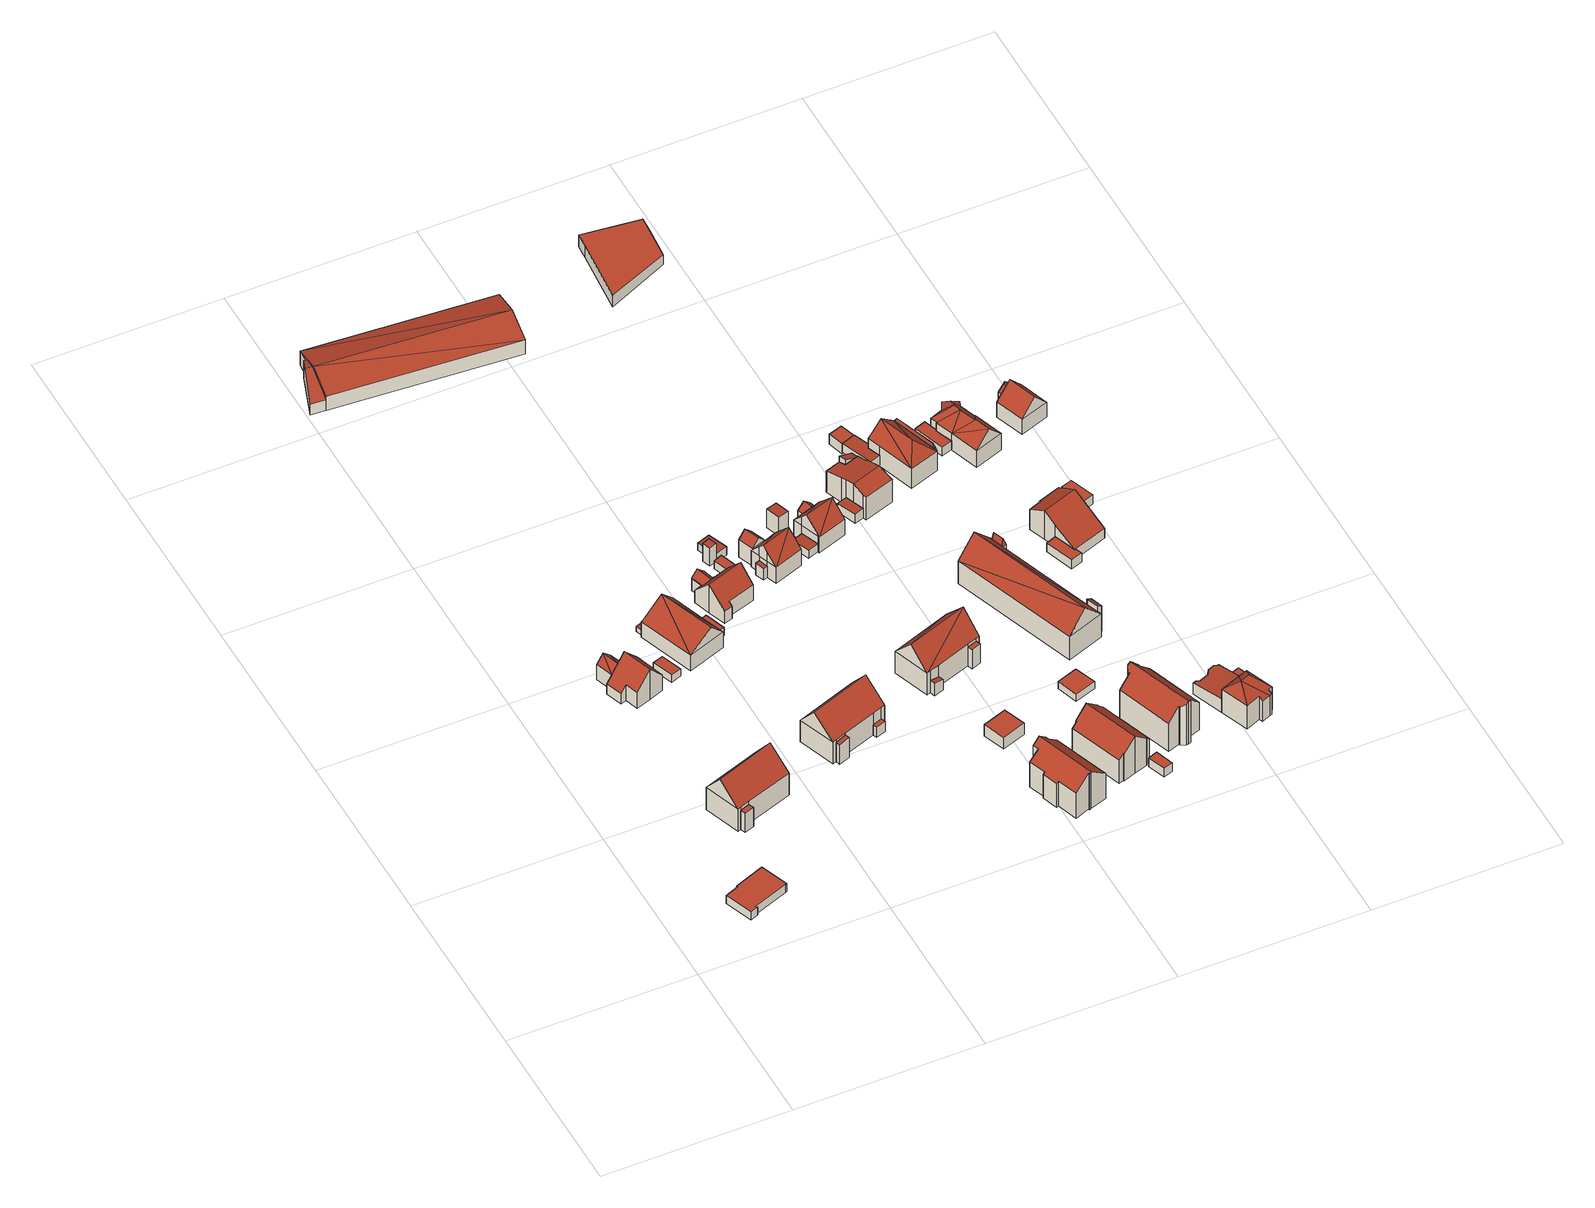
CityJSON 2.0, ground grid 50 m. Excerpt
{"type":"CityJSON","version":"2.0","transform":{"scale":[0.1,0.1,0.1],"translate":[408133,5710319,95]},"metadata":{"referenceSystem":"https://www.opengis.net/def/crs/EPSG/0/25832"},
"CityObjects":{
"building1":{"type":"Building","attributes":{"Gemeindeschluessel":"05978036","Geometrietyp2DReferenz":"3000","function":"31001_2460","roofType":"1000","measuredHeight":2.54},"geometry":[{"type":"MultiSurface","lod":"2","boundaries":[[[0,1,2,3]],[[1,4,5,2]],[[4,6,7,5]],[[6,8,9,7]],[[8,10,11,9]],[[10,12,13,11]],[[12,14,15,13]],[[14,16,17,15]],[[16,0,3,17]],[[16,14,12,10,8,6,4,1,0]],[[3,2,5,7,9,11,13,15,17]]],"semantics":{"surfaces":[{"type":"WallSurface"},{"type":"RoofSurface"},{"type":"GroundSurface"}],"values":[0,0,0,0,0,0,0,0,0,1,2]}}]},
"building2":{"type":"Building","attributes":{"Gemeindeschluessel":"05978036","Geometrietyp2DReferenz":"3000","function":"31001_1000"},"children":["building2-1","building2-2"]},
"building2-1":{"type":"BuildingPart","attributes":{"roofType":"1000","measuredHeight":6.14},"parents":["building2"],"geometry":[{"type":"MultiSurface","lod":"2","boundaries":[[[18,19,20,21]],[[22,23,24,25]],[[23,18,21,24]],[[23,22,19,18]],[[21,20,25,24]],[[25,20,19,22]]],"semantics":{"surfaces":[{"type":"WallSurface"},{"type":"RoofSurface"},{"type":"GroundSurface"},{"type":"ClosureSurface"}],"values":[0,0,0,1,2,3]}}]},
"building2-2":{"type":"BuildingPart","attributes":{"roofType":"3100","measuredHeight":12.8},"parents":["building2"],"geometry":[{"type":"MultiSurface","lod":"2","boundaries":[[[26,27,28,29]],[[27,30,22,25,28]],[[31,32,33,20,19]],[[32,34,35,33]],[[34,26,29,35]],[[34,36,37,26]],[[31,30,27,37,36,32]],[[32,36,34]],[[26,37,27]],[[29,28,25,20,33,35]],[[19,22,30,31]],[[19,20,25,22]]],"semantics":{"surfaces":[{"type":"WallSurface"},{"type":"RoofSurface"},{"type":"GroundSurface"},{"type":"ClosureSurface"}],"values":[0,0,0,0,0,1,1,0,0,2,0,3]}}]},
"building3":{"type":"Building","attributes":{"Gemeindeschluessel":"05978036","Geometrietyp2DReferenz":"3000","function":"31001_1000"},"children":["building3-1","building3-2"]},
"building3-1":{"type":"BuildingPart","attributes":{"roofType":"3100","measuredHeight":9.73},"parents":["building3"],"geometry":[{"type":"MultiSurface","lod":"2","boundaries":[[[38,39,40,41]],[[39,42,43,44,40]],[[45,46,47,48,49]],[[46,50,51,47]],[[50,52,53,51]],[[52,54,55,53]],[[54,56,57,55]],[[56,58,59,57]],[[58,38,41,59]],[[54,52,50,46,45,60]],[[60,42,39,38,58,56,54]],[[41,40,44,61,48,47,51,53,55,57,59]],[[62,63,43,42,60]],[[61,44,43,64]],[[64,43,63,62]],[[45,49,64,62,60]],[[61,64,49,48]]],"semantics":{"surfaces":[{"type":"WallSurface"},{"type":"RoofSurface"},{"type":"GroundSurface"},{"type":"ClosureSurface"}],"values":[0,0,0,0,0,0,0,0,0,1,1,2,0,3,3,0,3]}}]},
"building3-2":{"type":"BuildingPart","attributes":{"roofType":"3100","measuredHeight":7.11},"parents":["building3"],"geometry":[{"type":"MultiSurface","lod":"2","boundaries":[[[65,49,48,66]],[[43,67,68,44]],[[67,65,66,68]],[[65,67,69]],[[65,63,62,49]],[[63,65,69]],[[69,43,63]],[[43,69,67]],[[66,48,61,44,68]],[[44,61,64,43]],[[61,48,49,64]],[[62,64,49]],[[43,64,62,63]]],"semantics":{"surfaces":[{"type":"WallSurface"},{"type":"RoofSurface"},{"type":"GroundSurface"},{"type":"ClosureSurface"}],"values":[0,0,0,0,1,1,1,1,2,3,3,0,3]}}]},
"building4":{"type":"Building","attributes":{"Gemeindeschluessel":"05978036","Geometrietyp2DReferenz":"3000","function":"31001_2460","roofType":"1000","measuredHeight":2.33},"geometry":[{"type":"MultiSurface","lod":"2","boundaries":[[[70,71,72,73]],[[71,74,75,72]],[[74,76,77,75]],[[76,70,73,77]],[[76,74,71,70]],[[73,72,75,77]]],"semantics":{"surfaces":[{"type":"WallSurface"},{"type":"RoofSurface"},{"type":"GroundSurface"}],"values":[0,0,0,0,1,2]}}]},
"building5":{"type":"Building","attributes":{"Gemeindeschluessel":"05978036","Geometrietyp2DReferenz":"3000","function":"51009_1610","roofType":"1000","measuredHeight":1.62},"geometry":[{"type":"MultiSurface","lod":"2","boundaries":[[[78,79,80,81]],[[79,82,83,80]],[[82,84,85,83]],[[84,78,81,85]],[[84,82,79,78]],[[81,80,83,85]]],"semantics":{"surfaces":[{"type":"WallSurface"},{"type":"RoofSurface"},{"type":"GroundSurface"}],"values":[0,0,0,0,1,2]}}]},
"building6":{"type":"Building","attributes":{"Gemeindeschluessel":"05978036","Geometrietyp2DReferenz":"3000","function":"31001_1000","roofType":"5000","measuredHeight":9.24},"geometry":[{"type":"MultiSurface","lod":"2","boundaries":[[[86,87,88,89]],[[87,90,85,88]],[[90,91,83,85]],[[91,92,93,83]],[[92,94,95,93]],[[94,96,97,95]],[[96,98,99,97]],[[98,86,89,99]],[[86,100,101]],[[86,101,102,87]],[[101,98,96,94,92,103]],[[100,98,101]],[[90,102,101,103,91]],[[91,103,92]],[[87,102,90]],[[98,100,86]],[[89,88,85,83,93,95,97,99]]],"semantics":{"surfaces":[{"type":"WallSurface"},{"type":"RoofSurface"},{"type":"GroundSurface"}],"values":[0,0,0,0,0,0,0,0,1,1,1,1,0,0,0,0,2]}}]},
"building7":{"type":"Building","attributes":{"Gemeindeschluessel":"05978036","Geometrietyp2DReferenz":"3000","function":"31001_1000"},"children":["building7-1","building7-2","building7-3"]},
"building7-1":{"type":"BuildingPart","attributes":{"roofType":"1000","measuredHeight":3.23},"parents":["building7"],"geometry":[{"type":"MultiSurface","lod":"2","boundaries":[[[104,105,106,107]],[[105,108,109,106]],[[108,110,111,109]],[[108,105,104,110]],[[111,107,106,109]],[[107,111,110,104]]],"semantics":{"surfaces":[{"type":"WallSurface"},{"type":"RoofSurface"},{"type":"GroundSurface"},{"type":"ClosureSurface"}],"values":[0,0,0,1,2,3]}}]},
"building7-2":{"type":"BuildingPart","attributes":{"roofType":"2100","measuredHeight":6.62},"parents":["building7"],"geometry":[{"type":"MultiSurface","lod":"2","boundaries":[[[112,113,114,115]],[[113,116,117,114]],[[118,112,115,119]],[[118,116,113,112]],[[115,114,117,119]],[[119,117,116,118]]],"semantics":{"surfaces":[{"type":"WallSurface"},{"type":"RoofSurface"},{"type":"GroundSurface"},{"type":"ClosureSurface"}],"values":[0,0,0,1,2,3]}}]},
"building7-3":{"type":"BuildingPart","attributes":{"roofType":"3100","measuredHeight":12.66},"parents":["building7"],"geometry":[{"type":"MultiSurface","lod":"2","boundaries":[[[120,121,122,123]],[[121,124,104,107,122]],[[125,126,118,119,111,110]],[[127,128,129,117,116]],[[128,130,131,129]],[[130,120,123,131]],[[120,130,132,133]],[[128,127,126,125,124,121,133,132]],[[132,130,128]],[[120,133,121]],[[123,122,107,111,119,117,129,131]],[[110,104,124,125]],[[110,111,107,104]],[[116,118,126,127]],[[116,117,119,118]]],"semantics":{"surfaces":[{"type":"WallSurface"},{"type":"RoofSurface"},{"type":"GroundSurface"},{"type":"ClosureSurface"}],"values":[0,0,0,0,0,0,1,1,0,0,2,0,3,0,3]}}]},
"building8":{"type":"Building","attributes":{"Gemeindeschluessel":"05978036","Geometrietyp2DReferenz":"3000","function":"31001_2460","roofType":"1000","measuredHeight":2.6},"geometry":[{"type":"MultiSurface","lod":"2","boundaries":[[[134,135,136,137]],[[135,138,139,136]],[[138,140,141,139]],[[140,134,137,141]],[[140,138,135,134]],[[137,136,139,141]]],"semantics":{"surfaces":[{"type":"WallSurface"},{"type":"RoofSurface"},{"type":"GroundSurface"}],"values":[0,0,0,0,1,2]}}]},
"building9":{"type":"Building","attributes":{"Gemeindeschluessel":"05978036","Geometrietyp2DReferenz":"3000","function":"31001_1000","roofType":"5000","measuredHeight":5.69},"geometry":[{"type":"MultiSurface","lod":"2","boundaries":[[[142,143,144,145]],[[143,146,147,144]],[[146,148,149,147]],[[148,150,151,149]],[[150,152,153,151]],[[152,142,145,153]],[[146,143,154,155,148]],[[154,156,157,155]],[[152,157,156,142]],[[150,155,157,152]],[[142,156,154,143]],[[148,155,150]],[[145,144,147,149,151,153]]],"semantics":{"surfaces":[{"type":"WallSurface"},{"type":"RoofSurface"},{"type":"GroundSurface"}],"values":[0,0,0,0,0,0,1,1,0,0,0,0,2]}}]},
"building10":{"type":"Building","attributes":{"Gemeindeschluessel":"05978036","Geometrietyp2DReferenz":"3000","function":"31001_1000","roofType":"3100","measuredHeight":9.45},"geometry":[{"type":"MultiSurface","lod":"2","boundaries":[[[158,159,160,161]],[[159,162,163,160]],[[162,164,165,163]],[[164,166,167,165]],[[166,168,169,167]],[[168,170,171,169]],[[170,172,173,171]],[[172,174,175,173]],[[174,176,177,175]],[[176,178,179,177]],[[178,180,181,179]],[[180,182,183,181]],[[182,158,161,183]],[[178,176,174,172,170,168]],[[168,166,164,162,159,158,182,180,178]],[[161,160,163,165,167,169,171,173,175,177,179,181,183]]],"semantics":{"surfaces":[{"type":"WallSurface"},{"type":"RoofSurface"},{"type":"GroundSurface"}],"values":[0,0,0,0,0,0,0,0,0,0,0,0,0,1,1,2]}}]},
"building11":{"type":"Building","attributes":{"Gemeindeschluessel":"05978036","Geometrietyp2DReferenz":"3000","function":"31001_9998","roofType":"2100","measuredHeight":2.77},"geometry":[{"type":"MultiSurface","lod":"2","boundaries":[[[184,185,186,187]],[[185,188,189,186]],[[188,190,191,189]],[[190,192,193,191]],[[192,184,187,193]],[[192,190,188,185,184]],[[187,186,189,191,193]]],"semantics":{"surfaces":[{"type":"WallSurface"},{"type":"RoofSurface"},{"type":"GroundSurface"}],"values":[0,0,0,0,0,1,2]}}]},
"building12":{"type":"Building","attributes":{"Gemeindeschluessel":"05978036","Geometrietyp2DReferenz":"3000","function":"31001_2000"},"children":["building12-1","building12-2"]},
"building12-1":{"type":"BuildingPart","attributes":{"roofType":"3100","measuredHeight":6.87},"parents":["building12"],"geometry":[{"type":"MultiSurface","lod":"2","boundaries":[[[194,195,196,197,198]],[[199,200,201,202]],[[200,194,198,201]],[[194,200,203]],[[204,194,203]],[[194,204,195]],[[199,203,200]],[[203,199,204]],[[198,197,205,202,201]],[[202,205,206,199]],[[196,195,207]],[[205,197,196,208,206]],[[208,196,207]],[[204,199,206,209,210,207,195]],[[209,206,208]],[[209,208,207,210]]],"semantics":{"surfaces":[{"type":"WallSurface"},{"type":"RoofSurface"},{"type":"GroundSurface"},{"type":"ClosureSurface"}],"values":[0,0,0,0,1,1,1,1,2,0,0,3,3,0,3,3]}}]},
"building12-2":{"type":"BuildingPart","attributes":{"roofType":"3100","measuredHeight":6.52},"parents":["building12"],"geometry":[{"type":"MultiSurface","lod":"2","boundaries":[[[211,209,206,205,212]],[[196,213,214,197]],[[213,211,212,214]],[[211,213,215]],[[209,211,215,210]],[[213,196,207,210,215]],[[212,205,197,214]],[[196,197,205,206,208]],[[208,206,209]],[[208,207,196]],[[209,210,207,208]]],"semantics":{"surfaces":[{"type":"WallSurface"},{"type":"RoofSurface"},{"type":"GroundSurface"},{"type":"ClosureSurface"}],"values":[0,0,0,0,1,1,2,3,3,3,3]}}]},
"building13":{"type":"Building","attributes":{"Gemeindeschluessel":"05978036","Geometrietyp2DReferenz":"3000","function":"31001_9998","roofType":"2100","measuredHeight":6},"geometry":[{"type":"MultiSurface","lod":"2","boundaries":[[[216,217,218,219]],[[217,220,221,218]],[[220,222,223,221]],[[222,216,219,223]],[[222,220,217,216]],[[219,218,221,223]]],"semantics":{"surfaces":[{"type":"WallSurface"},{"type":"RoofSurface"},{"type":"GroundSurface"}],"values":[0,0,0,0,1,2]}}]},
"building14":{"type":"Building","attributes":{"Gemeindeschluessel":"05978036","Geometrietyp2DReferenz":"3000","function":"31001_2460","roofType":"2100","measuredHeight":2.76},"geometry":[{"type":"MultiSurface","lod":"2","boundaries":[[[224,225,226,227]],[[225,228,229,226]],[[228,230,231,229]],[[230,224,227,231]],[[230,228,225,224]],[[227,226,229,231]]],"semantics":{"surfaces":[{"type":"WallSurface"},{"type":"RoofSurface"},{"type":"GroundSurface"}],"values":[0,0,0,0,1,2]}}]},
"building15":{"type":"Building","attributes":{"Gemeindeschluessel":"05978036","Geometrietyp2DReferenz":"3000","function":"31001_2460","roofType":"2100","measuredHeight":2.73},"geometry":[{"type":"MultiSurface","lod":"2","boundaries":[[[232,233,234,235]],[[233,236,237,234]],[[236,238,239,237]],[[238,240,241,239]],[[240,232,235,241]],[[240,238,236,233,232]],[[235,234,237,239,241]]],"semantics":{"surfaces":[{"type":"WallSurface"},{"type":"RoofSurface"},{"type":"GroundSurface"}],"values":[0,0,0,0,0,1,2]}}]},
"building16":{"type":"Building","attributes":{"Gemeindeschluessel":"05978036","Geometrietyp2DReferenz":"3000","function":"31001_1000","roofType":"3100","measuredHeight":12},"geometry":[{"type":"MultiSurface","lod":"2","boundaries":[[[242,243,244,245]],[[243,246,247,244]],[[246,248,249,247]],[[248,250,251,249]],[[250,252,253,251]],[[252,254,255,253]],[[254,256,257,255]],[[256,258,259,257]],[[258,260,261,259]],[[260,262,263,261]],[[262,264,265,263]],[[264,266,267,265]],[[266,268,269,267]],[[268,270,271,269]],[[270,272,273,271]],[[272,242,245,273]],[[268,266,264,262,260,258,256,254,252,250,248,246]],[[246,243,242,272,270,268]],[[245,244,247,249,251,253,255,257,259,261,263,265,267,269,271,273]]],"semantics":{"surfaces":[{"type":"WallSurface"},{"type":"RoofSurface"},{"type":"GroundSurface"}],"values":[0,0,0,0,0,0,0,0,0,0,0,0,0,0,0,0,1,1,2]}}]},
"building17":{"type":"Building","attributes":{"Gemeindeschluessel":"05978036","Geometrietyp2DReferenz":"3000","function":"31001_1000","roofType":"3100","measuredHeight":7.71},"geometry":[{"type":"MultiSurface","lod":"2","boundaries":[[[274,275,276,277]],[[275,278,279,276]],[[278,280,281,279]],[[280,274,277,281]],[[278,275,282]],[[274,280,283]],[[275,274,283,282]],[[280,278,282,283]],[[277,276,279,281]]],"semantics":{"surfaces":[{"type":"WallSurface"},{"type":"RoofSurface"},{"type":"GroundSurface"}],"values":[0,0,0,0,0,0,1,1,2]}}]},
"building18":{"type":"Building","attributes":{"Gemeindeschluessel":"05978036","Geometrietyp2DReferenz":"3000","function":"31001_2460","roofType":"1000","measuredHeight":3.7},"geometry":[{"type":"MultiSurface","lod":"2","boundaries":[[[284,285,286,287]],[[285,288,289,286]],[[288,290,291,289]],[[290,284,287,291]],[[290,288,285,284]],[[287,286,289,291]]],"semantics":{"surfaces":[{"type":"WallSurface"},{"type":"RoofSurface"},{"type":"GroundSurface"}],"values":[0,0,0,0,1,2]}}]},
"building19":{"type":"Building","attributes":{"Gemeindeschluessel":"05978036","Geometrietyp2DReferenz":"3000","function":"31001_1000"},"children":["building19-1","building19-2"]},
"building19-1":{"type":"BuildingPart","attributes":{"roofType":"2100","measuredHeight":3.85},"parents":["building19"],"geometry":[{"type":"MultiSurface","lod":"2","boundaries":[[[292,293,294,295]],[[293,296,297,294]],[[298,292,295,299]],[[298,296,293,292]],[[295,294,297,299]],[[298,299,297,296]]],"semantics":{"surfaces":[{"type":"WallSurface"},{"type":"RoofSurface"},{"type":"GroundSurface"},{"type":"ClosureSurface"}],"values":[0,0,0,1,2,3]}}]},
"building19-2":{"type":"BuildingPart","attributes":{"roofType":"3100","measuredHeight":9.64},"parents":["building19"],"geometry":[{"type":"MultiSurface","lod":"2","boundaries":[[[300,301,302,303]],[[301,304,305,302]],[[304,306,307,305]],[[306,308,309,307]],[[308,310,311,309]],[[310,312,313,311]],[[312,314,298,299,313]],[[315,316,317,297,296]],[[316,300,303,317]],[[306,318,319,320]],[[318,306,304,301,300,316,321]],[[312,319,318,322]],[[319,312,310]],[[312,322,314]],[[314,322,318,321,315]],[[315,321,316]],[[308,320,319,310]],[[306,320,308]],[[303,302,305,307,309,311,313,299,297,317]],[[296,298,314,315]],[[296,297,299,298]]],"semantics":{"surfaces":[{"type":"WallSurface"},{"type":"RoofSurface"},{"type":"GroundSurface"},{"type":"ClosureSurface"}],"values":[0,0,0,0,0,0,0,0,0,1,1,1,1,0,0,0,0,0,2,0,3]}}]},
"building20":{"type":"Building","attributes":{"Gemeindeschluessel":"05978036","Geometrietyp2DReferenz":"3000","function":"31001_1000"},"children":["building20-1","building20-2","building20-3"]},
"building20-1":{"type":"BuildingPart","attributes":{"roofType":"3100","measuredHeight":12.87},"parents":["building20"],"geometry":[{"type":"MultiSurface","lod":"2","boundaries":[[[323,324,325,326]],[[324,327,328,329,325]],[[330,331,332,333,334,335]],[[336,337,338,339,340]],[[337,341,342,338]],[[341,323,326,342]],[[343,344,323]],[[323,341,343]],[[344,343,337]],[[344,337,336,331,330,327,324]],[[323,344,324]],[[337,343,341]],[[326,325,329,334,333,339,338,342]],[[335,328,327,330]],[[335,334,329,328]],[[340,332,331,336]],[[340,339,333,332]]],"semantics":{"surfaces":[{"type":"WallSurface"},{"type":"RoofSurface"},{"type":"GroundSurface"},{"type":"ClosureSurface"}],"values":[0,0,0,0,0,0,1,1,1,1,0,0,2,0,3,0,3]}}]},
"building20-2":{"type":"BuildingPart","attributes":{"roofType":"2100","measuredHeight":3.99},"parents":["building20"],"geometry":[{"type":"MultiSurface","lod":"2","boundaries":[[[332,345,346,333]],[[345,347,348,346]],[[347,340,339,348]],[[347,345,332,340]],[[339,333,346,348]],[[332,333,339,340]]],"semantics":{"surfaces":[{"type":"WallSurface"},{"type":"RoofSurface"},{"type":"GroundSurface"},{"type":"ClosureSurface"}],"values":[0,0,0,1,2,3]}}]},
"building20-3":{"type":"BuildingPart","attributes":{"roofType":"1000","measuredHeight":6.2},"parents":["building20"],"geometry":[{"type":"MultiSurface","lod":"2","boundaries":[[[349,335,334,350]],[[328,351,352,329]],[[351,349,350,352]],[[351,328,335,349]],[[350,334,329,352]],[[329,334,335,328]]],"semantics":{"surfaces":[{"type":"WallSurface"},{"type":"RoofSurface"},{"type":"GroundSurface"},{"type":"ClosureSurface"}],"values":[0,0,0,1,2,3]}}]},
"building21":{"type":"Building","attributes":{"Gemeindeschluessel":"05978036","Geometrietyp2DReferenz":"3000","function":"31001_2460","roofType":"2100","measuredHeight":2.68},"geometry":[{"type":"MultiSurface","lod":"2","boundaries":[[[353,354,355,356]],[[354,357,358,355]],[[357,359,360,358]],[[359,353,356,360]],[[359,357,354,353]],[[356,355,358,360]]],"semantics":{"surfaces":[{"type":"WallSurface"},{"type":"RoofSurface"},{"type":"GroundSurface"}],"values":[0,0,0,0,1,2]}}]},
"building22":{"type":"Building","attributes":{"Gemeindeschluessel":"05978036","Geometrietyp2DReferenz":"3000","function":"31001_9998","roofType":"2100","measuredHeight":6},"geometry":[{"type":"MultiSurface","lod":"2","boundaries":[[[361,362,363,364]],[[362,365,366,363]],[[365,367,368,366]],[[367,361,364,368]],[[367,365,362,361]],[[364,363,366,368]]],"semantics":{"surfaces":[{"type":"WallSurface"},{"type":"RoofSurface"},{"type":"GroundSurface"}],"values":[0,0,0,0,1,2]}}]},
"building23":{"type":"Building","attributes":{"Gemeindeschluessel":"05978036","Geometrietyp2DReferenz":"3000","function":"31001_1000","roofType":"3100","measuredHeight":11.99},"geometry":[{"type":"MultiSurface","lod":"2","boundaries":[[[369,370,371,372]],[[370,373,374,371]],[[373,375,376,374]],[[375,377,378,376]],[[377,379,380,378]],[[379,381,382,380]],[[381,383,384,382]],[[383,385,386,384]],[[385,387,388,386]],[[387,389,390,388]],[[389,391,392,390]],[[391,393,394,392]],[[393,395,396,394]],[[395,369,372,396]],[[391,389,387,385,383,381,379,377]],[[377,375,373,370,369,395,393,391]],[[372,371,374,376,378,380,382,384,386,388,390,392,394,396]]],"semantics":{"surfaces":[{"type":"WallSurface"},{"type":"RoofSurface"},{"type":"GroundSurface"}],"values":[0,0,0,0,0,0,0,0,0,0,0,0,0,0,1,1,2]}}]},
"building24":{"type":"Building","attributes":{"Gemeindeschluessel":"05978036","Geometrietyp2DReferenz":"3000","function":"31001_1000"},"children":["building24-1","building24-2"]},
"building24-1":{"type":"BuildingPart","attributes":{"roofType":"1000","measuredHeight":4},"parents":["building24"],"geometry":[{"type":"MultiSurface","lod":"2","boundaries":[[[397,398,399,400]],[[398,401,402,399]],[[401,403,404,402]],[[403,401,398,397]],[[400,399,402,404]],[[400,404,403,397]]],"semantics":{"surfaces":[{"type":"WallSurface"},{"type":"RoofSurface"},{"type":"GroundSurface"},{"type":"ClosureSurface"}],"values":[0,0,0,1,2,3]}}]},
"building24-2":{"type":"BuildingPart","attributes":{"roofType":"3100","measuredHeight":9.56},"parents":["building24"],"geometry":[{"type":"MultiSurface","lod":"2","boundaries":[[[405,406,407,408]],[[406,409,410,407]],[[409,411,397,400,410]],[[412,413,414,404,403]],[[413,415,416,414]],[[415,417,418,416]],[[417,419,420,418]],[[419,421,422,420]],[[421,405,408,422]],[[409,423,424,425]],[[423,409,406,405,421,426]],[[415,424,423,427]],[[424,415,413,428]],[[411,425,424,428,412]],[[412,428,413]],[[415,427,417]],[[417,427,423,426,419]],[[419,426,421]],[[409,425,411]],[[408,407,410,400,404,414,416,418,420,422]],[[403,397,411,412]],[[403,404,400,397]]],"semantics":{"surfaces":[{"type":"WallSurface"},{"type":"RoofSurface"},{"type":"GroundSurface"},{"type":"ClosureSurface"}],"values":[0,0,0,0,0,0,0,0,0,1,1,1,1,0,0,0,0,0,0,2,0,3]}}]},
"building25":{"type":"Building","attributes":{"Gemeindeschluessel":"05978036","Geometrietyp2DReferenz":"3000","function":"31001_1000","roofType":"3100","measuredHeight":5.51},"geometry":[{"type":"MultiSurface","lod":"2","boundaries":[[[429,430,431,432]],[[430,433,434,431]],[[433,435,436,434]],[[435,429,432,436]],[[433,430,437]],[[429,435,438]],[[430,429,438,437]],[[435,433,437,438]],[[432,431,434,436]]],"semantics":{"surfaces":[{"type":"WallSurface"},{"type":"RoofSurface"},{"type":"GroundSurface"}],"values":[0,0,0,0,0,0,1,1,2]}}]},
"building26":{"type":"Building","attributes":{"Gemeindeschluessel":"05978036","Geometrietyp2DReferenz":"3000","function":"31001_1310","roofType":"1000","measuredHeight":2.75},"geometry":[{"type":"MultiSurface","lod":"2","boundaries":[[[439,440,441,442]],[[440,443,444,441]],[[443,445,446,444]],[[445,439,442,446]],[[445,443,440,439]],[[442,441,444,446]]],"semantics":{"surfaces":[{"type":"WallSurface"},{"type":"RoofSurface"},{"type":"GroundSurface"}],"values":[0,0,0,0,1,2]}}]},
"building27":{"type":"Building","attributes":{"Gemeindeschluessel":"05978036","Geometrietyp2DReferenz":"3000","function":"31001_2460","roofType":"1000","measuredHeight":2.33},"geometry":[{"type":"MultiSurface","lod":"2","boundaries":[[[447,448,449,450]],[[448,451,452,449]],[[451,453,454,452]],[[453,447,450,454]],[[453,451,448,447]],[[450,449,452,454]]],"semantics":{"surfaces":[{"type":"WallSurface"},{"type":"RoofSurface"},{"type":"GroundSurface"}],"values":[0,0,0,0,1,2]}}]},
"building28":{"type":"Building","attributes":{"Gemeindeschluessel":"05978036","Geometrietyp2DReferenz":"3000","function":"31001_2460","roofType":"2100","measuredHeight":3.01},"geometry":[{"type":"MultiSurface","lod":"2","boundaries":[[[455,456,457,458]],[[456,459,460,457]],[[459,461,462,460]],[[461,455,458,462]],[[461,459,456,455]],[[458,457,460,462]]],"semantics":{"surfaces":[{"type":"WallSurface"},{"type":"RoofSurface"},{"type":"GroundSurface"}],"values":[0,0,0,0,1,2]}}]},
"building29":{"type":"Building","attributes":{"Gemeindeschluessel":"05978036","Geometrietyp2DReferenz":"3000","function":"31001_1000","roofType":"3100","measuredHeight":13.95},"geometry":[{"type":"MultiSurface","lod":"2","boundaries":[[[463,464,465,466]],[[464,467,468,465]],[[467,469,470,468]],[[469,471,472,470]],[[471,473,474,472]],[[473,475,476,474]],[[475,477,478,476]],[[477,479,480,478]],[[479,481,482,480]],[[481,483,484,482]],[[483,485,486,484]],[[485,487,488,486]],[[487,489,490,488]],[[489,491,492,490]],[[491,493,494,492]],[[493,495,496,494]],[[495,497,498,496]],[[497,463,466,498]],[[493,491,489,487,485,483,481,479,477,475]],[[475,473,471,469,467,464,463,497,495,493]],[[466,465,468,470,472,474,476,478,480,482,484,486,488,490,492,494,496,498]]],"semantics":{"surfaces":[{"type":"WallSurface"},{"type":"RoofSurface"},{"type":"GroundSurface"}],"values":[0,0,0,0,0,0,0,0,0,0,0,0,0,0,0,0,0,0,1,1,2]}}]},
"building30":{"type":"Building","attributes":{"Gemeindeschluessel":"05978036","Geometrietyp2DReferenz":"3000","function":"31001_1000","roofType":"3100","measuredHeight":8.87},"geometry":[{"type":"MultiSurface","lod":"2","boundaries":[[[499,500,501,502]],[[500,503,504,501]],[[503,505,506,504]],[[505,507,508,506]],[[507,509,510,508]],[[509,511,512,510]],[[511,513,514,512]],[[513,515,516,514]],[[515,517,518,516]],[[517,519,520,518]],[[519,521,522,520]],[[521,523,524,522]],[[523,499,502,524]],[[519,517,515,513,511]],[[511,509,507,505,503,500,499,523,521,519]],[[502,501,504,506,508,510,512,514,516,518,520,522,524]]],"semantics":{"surfaces":[{"type":"WallSurface"},{"type":"RoofSurface"},{"type":"GroundSurface"}],"values":[0,0,0,0,0,0,0,0,0,0,0,0,0,1,1,2]}}]},
"building31":{"type":"Building","attributes":{"Gemeindeschluessel":"05978036","Geometrietyp2DReferenz":"3000","function":"51009_1610","roofType":"2100","measuredHeight":8.87},"geometry":[{"type":"MultiSurface","lod":"2","boundaries":[[[525,526,504,506]],[[526,527,501,504]],[[527,528,529,501]],[[528,530,531,529]],[[530,532,510,531]],[[532,533,508,510]],[[533,525,506,508]],[[533,532,530,528,527,526,525]],[[506,504,501,529,531,510,508]]],"semantics":{"surfaces":[{"type":"WallSurface"},{"type":"RoofSurface"},{"type":"GroundSurface"}],"values":[0,0,0,0,0,0,0,1,2]}}]},
"building32":{"type":"Building","attributes":{"Gemeindeschluessel":"05978036","Geometrietyp2DReferenz":"3000","function":"31001_1000"},"children":["building32-1","building32-2","building32-3"]},
"building32-1":{"type":"BuildingPart","attributes":{"roofType":"2100","measuredHeight":9.23},"parents":["building32"],"geometry":[{"type":"MultiSurface","lod":"2","boundaries":[[[534,535,536,537]],[[535,538,539,540,536]],[[541,534,537,542,543]],[[541,538,535,534]],[[537,536,540,542]],[[543,539,538,541]],[[543,542,540,539]]],"semantics":{"surfaces":[{"type":"WallSurface"},{"type":"RoofSurface"},{"type":"GroundSurface"},{"type":"ClosureSurface"}],"values":[0,0,0,1,2,0,3]}}]},
"building32-2":{"type":"BuildingPart","attributes":{"roofType":"3100","measuredHeight":13.22},"parents":["building32"],"geometry":[{"type":"MultiSurface","lod":"2","boundaries":[[[544,545,546,547]],[[545,548,549,550,546]],[[551,543,542,552,553]],[[539,554,555,540]],[[554,556,557,555]],[[556,544,547,557]],[[558,559,544]],[[558,544,556]],[[554,539,543,551,548,545,559]],[[559,558,554]],[[544,559,545]],[[554,558,556]],[[547,546,550,552,542,540,555,557]],[[553,549,548,551]],[[553,552,550,549]],[[540,542,543,539]]],"semantics":{"surfaces":[{"type":"WallSurface"},{"type":"RoofSurface"},{"type":"GroundSurface"},{"type":"ClosureSurface"}],"values":[0,0,0,0,0,0,1,1,1,1,0,0,2,0,3,3]}}]},
"building32-3":{"type":"BuildingPart","attributes":{"roofType":"5000","measuredHeight":9.17},"parents":["building32"],"geometry":[{"type":"MultiSurface","lod":"2","boundaries":[[[549,560,561,550]],[[560,562,563,561]],[[562,553,552,563]],[[564,553,562]],[[565,564,562,560]],[[565,560,549]],[[564,565,549,553]],[[550,561,563,552]],[[550,552,553,549]]],"semantics":{"surfaces":[{"type":"WallSurface"},{"type":"RoofSurface"},{"type":"GroundSurface"},{"type":"ClosureSurface"}],"values":[0,0,0,1,1,0,1,2,3]}}]},
"building33":{"type":"Building","attributes":{"Gemeindeschluessel":"05978036","Geometrietyp2DReferenz":"3000","function":"31001_2460","roofType":"2100","measuredHeight":3.32},"geometry":[{"type":"MultiSurface","lod":"2","boundaries":[[[566,567,568,569]],[[567,570,571,568]],[[570,572,573,571]],[[572,574,575,573]],[[574,576,577,575]],[[576,566,569,577]],[[576,574,572,570,567,566]],[[569,568,571,573,575,577]]],"semantics":{"surfaces":[{"type":"WallSurface"},{"type":"RoofSurface"},{"type":"GroundSurface"}],"values":[0,0,0,0,0,0,1,2]}}]},
"building34":{"type":"Building","attributes":{"Gemeindeschluessel":"05978036","Geometrietyp2DReferenz":"3000","function":"31001_1310","roofType":"1000","measuredHeight":3.29},"geometry":[{"type":"MultiSurface","lod":"2","boundaries":[[[578,579,580,581]],[[579,582,583,580]],[[582,584,585,583]],[[584,578,581,585]],[[584,582,579,578]],[[581,580,583,585]]],"semantics":{"surfaces":[{"type":"WallSurface"},{"type":"RoofSurface"},{"type":"GroundSurface"}],"values":[0,0,0,0,1,2]}}]},
"building35":{"type":"Building","attributes":{"Gemeindeschluessel":"05978036","Geometrietyp2DReferenz":"3000","function":"31001_1000"},"children":["building35-1","building35-2"]},
"building35-1":{"type":"BuildingPart","attributes":{"roofType":"2100","measuredHeight":4.41},"parents":["building35"],"geometry":[{"type":"MultiSurface","lod":"2","boundaries":[[[586,587,588,589]],[[587,590,591,588]],[[592,593,594,595]],[[593,596,597,594]],[[596,598,599,597]],[[598,600,601,599]],[[600,602,603,601]],[[602,604,605,603]],[[604,606,607,605]],[[606,608,609,607]],[[608,586,589,609]],[[608,606,604,602,600,598,596,593,592,610,590,587,586]],[[589,588,591,611,595,594,597,599,601,603,605,607,609]],[[595,611,610,592]],[[611,591,590,610]]],"semantics":{"surfaces":[{"type":"WallSurface"},{"type":"RoofSurface"},{"type":"GroundSurface"},{"type":"ClosureSurface"}],"values":[0,0,0,0,0,0,0,0,0,0,0,1,2,3,3]}}]},
"building35-2":{"type":"BuildingPart","attributes":{"roofType":"3200","measuredHeight":11.24},"parents":["building35"],"geometry":[{"type":"MultiSurface","lod":"2","boundaries":[[[612,613,592,595,614]],[[615,616,617,591,590]],[[616,618,619,617]],[[618,620,621,619]],[[620,622,623,621]],[[622,624,625,623]],[[624,626,627,625]],[[626,628,629,627]],[[628,612,614,629]],[[618,616,615,630]],[[613,612,631]],[[615,632,631,630]],[[632,613,631]],[[624,622,620,618,630,631]],[[612,628,626,624,631]],[[614,595,611,591,617,619,621,623,625,627,629]],[[632,610,592,613]],[[610,611,595,592]],[[590,610,632,615]],[[611,610,590,591]]],"semantics":{"surfaces":[{"type":"WallSurface"},{"type":"RoofSurface"},{"type":"GroundSurface"},{"type":"ClosureSurface"}],"values":[0,0,0,0,0,0,0,0,0,1,1,1,1,1,1,2,0,3,0,3]}}]},
"building36":{"type":"Building","attributes":{"Gemeindeschluessel":"05978036","Geometrietyp2DReferenz":"3000","function":"31001_2000","roofType":"2100","measuredHeight":3.84},"geometry":[{"type":"MultiSurface","lod":"2","boundaries":[[[633,634,635,636]],[[634,637,638,635]],[[637,639,640,638]],[[639,641,642,640]],[[641,643,644,642]],[[643,633,636,644]],[[643,641,639,637,634,633]],[[636,635,638,640,642,644]]],"semantics":{"surfaces":[{"type":"WallSurface"},{"type":"RoofSurface"},{"type":"GroundSurface"}],"values":[0,0,0,0,0,0,1,2]}}]},
"building37":{"type":"Building","attributes":{"Gemeindeschluessel":"05978036","Geometrietyp2DReferenz":"3000","function":"31001_1000"},"children":["building37-1","building37-2"]},
"building37-1":{"type":"BuildingPart","attributes":{"roofType":"5000","measuredHeight":10},"parents":["building37"],"geometry":[{"type":"MultiSurface","lod":"2","boundaries":[[[645,646,647,648,649]],[[646,650,651,647]],[[650,652,653,651]],[[652,654,655,653]],[[654,656,657,655]],[[656,658,659,660,657]],[[650,646,661]],[[658,661,646,645]],[[658,662,661]],[[650,661,662]],[[662,663,654,652,650]],[[654,663,656]],[[656,663,662,658]],[[648,647,651,653,655,657,660]],[[649,659,658,645]],[[649,648,660,659]]],"semantics":{"surfaces":[{"type":"WallSurface"},{"type":"RoofSurface"},{"type":"GroundSurface"},{"type":"ClosureSurface"}],"values":[0,0,0,0,0,0,1,1,1,1,1,0,0,2,0,3]}}]},
"building37-2":{"type":"BuildingPart","attributes":{"roofType":"5000","measuredHeight":7.07},"parents":["building37"],"geometry":[{"type":"MultiSurface","lod":"2","boundaries":[[[664,665,666,667]],[[665,668,669,666]],[[668,649,648,669]],[[659,670,671,660]],[[670,672,673,671]],[[672,664,667,673]],[[659,649,674,675]],[[649,668,674]],[[668,665,664,672,670,675,674]],[[670,659,675]],[[667,666,669,648,660,671,673]],[[660,648,649,659]]],"semantics":{"surfaces":[{"type":"WallSurface"},{"type":"RoofSurface"},{"type":"GroundSurface"},{"type":"ClosureSurface"}],"values":[0,0,0,0,0,0,1,1,1,1,2,3]}}]},
"building38":{"type":"Building","attributes":{"Gemeindeschluessel":"05978036","Geometrietyp2DReferenz":"3000","function":"31001_2460","roofType":"1000","measuredHeight":2.91},"geometry":[{"type":"MultiSurface","lod":"2","boundaries":[[[676,677,678,679]],[[677,680,681,678]],[[680,682,683,681]],[[682,684,685,683]],[[684,686,687,685]],[[686,676,679,687]],[[686,684,682,680,677,676]],[[679,678,681,683,685,687]]],"semantics":{"surfaces":[{"type":"WallSurface"},{"type":"RoofSurface"},{"type":"GroundSurface"}],"values":[0,0,0,0,0,0,1,2]}}]},
"building39":{"type":"Building","attributes":{"Gemeindeschluessel":"05978036","Geometrietyp2DReferenz":"3000","function":"31001_2460","roofType":"1000","measuredHeight":2.47},"geometry":[{"type":"MultiSurface","lod":"2","boundaries":[[[688,689,690,691]],[[689,692,693,690]],[[692,694,695,693]],[[694,696,697,695]],[[696,698,699,697]],[[698,700,701,699]],[[700,688,691,701]],[[700,698,696,694,692,689,688]],[[691,690,693,695,697,699,701]]],"semantics":{"surfaces":[{"type":"WallSurface"},{"type":"RoofSurface"},{"type":"GroundSurface"}],"values":[0,0,0,0,0,0,0,1,2]}}]},
"building40":{"type":"Building","attributes":{"Gemeindeschluessel":"05978036","Geometrietyp2DReferenz":"3000","function":"31001_2460","roofType":"1000","measuredHeight":2.83},"geometry":[{"type":"MultiSurface","lod":"2","boundaries":[[[702,703,704,705]],[[703,706,707,704]],[[706,708,709,707]],[[708,710,711,709]],[[710,712,713,711]],[[712,714,715,713]],[[714,702,705,715]],[[714,712,710,708,706,703,702]],[[705,704,707,709,711,713,715]]],"semantics":{"surfaces":[{"type":"WallSurface"},{"type":"RoofSurface"},{"type":"GroundSurface"}],"values":[0,0,0,0,0,0,0,1,2]}}]},
"building41":{"type":"Building","attributes":{"Gemeindeschluessel":"05978036","Geometrietyp2DReferenz":"3000","function":"31001_1000","roofType":"3100","measuredHeight":9.25},"geometry":[{"type":"MultiSurface","lod":"2","boundaries":[[[716,717,718,719]],[[717,720,721,718]],[[720,722,723,721]],[[722,724,725,723]],[[724,726,727,725]],[[726,728,729,727]],[[728,730,731,729]],[[730,732,733,731]],[[732,734,735,733]],[[734,736,737,735]],[[736,716,719,737]],[[732,730,728,726,724,722]],[[722,720,717,716,736,734,732]],[[719,718,721,723,725,727,729,731,733,735,737]]],"semantics":{"surfaces":[{"type":"WallSurface"},{"type":"RoofSurface"},{"type":"GroundSurface"}],"values":[0,0,0,0,0,0,0,0,0,0,0,1,1,2]}}]},
"building42":{"type":"Building","attributes":{"Gemeindeschluessel":"05978036","Geometrietyp2DReferenz":"3000","function":"31001_1000","roofType":"5000","measuredHeight":9.81},"geometry":[{"type":"MultiSurface","lod":"2","boundaries":[[[738,739,740,741]],[[739,742,743,740]],[[742,744,745,743]],[[744,746,747,745]],[[746,748,749,747]],[[748,750,751,749]],[[750,752,753,751]],[[752,754,755,753]],[[754,756,757,755]],[[756,758,759,757]],[[758,760,761,759]],[[760,762,763,761]],[[762,738,741,763]],[[764,765,760,758]],[[754,764,758,756]],[[754,766,764]],[[754,767,766]],[[768,767,754]],[[754,752,768]],[[768,750,748,767]],[[766,767,748,746]],[[769,770,771,765,764,766,746,744]],[[772,769,744,742]],[[772,742,739]],[[770,769,772,739,738]],[[771,770,738,762]],[[765,771,762,760]],[[750,768,752]],[[741,740,743,745,747,749,751,753,755,757,759,761,763]]],"semantics":{"surfaces":[{"type":"WallSurface"},{"type":"RoofSurface"},{"type":"GroundSurface"}],"values":[0,0,0,0,0,0,0,0,0,0,0,0,0,1,1,1,1,1,1,1,1,1,1,1,1,1,1,0,2]}}]},
"building43":{"type":"Building","attributes":{"Gemeindeschluessel":"05978036","Geometrietyp2DReferenz":"3000","function":"31001_2460","roofType":"1000","measuredHeight":2.9},"geometry":[{"type":"MultiSurface","lod":"2","boundaries":[[[773,774,775,776]],[[774,777,778,775]],[[777,779,780,778]],[[779,781,782,780]],[[781,773,776,782]],[[781,779,777,774,773]],[[776,775,778,780,782]]],"semantics":{"surfaces":[{"type":"WallSurface"},{"type":"RoofSurface"},{"type":"GroundSurface"}],"values":[0,0,0,0,0,1,2]}}]},
"building44":{"type":"Building","attributes":{"Gemeindeschluessel":"05978036","Geometrietyp2DReferenz":"3000","function":"31001_2460","roofType":"9999","measuredHeight":3},"geometry":[{"type":"MultiSurface","lod":"2","boundaries":[[[783,784,785,786,787]],[[787,786,788,789]],[[786,785,790,788]],[[785,784,778,790]],[[784,783,775,778]],[[783,787,789,775]],[[789,788,790,778,775]]],"semantics":{"surfaces":[{"type":"RoofSurface"},{"type":"WallSurface"},{"type":"GroundSurface"}],"values":[0,1,1,1,1,1,2]}}]},
"building45":{"type":"Building","attributes":{"Gemeindeschluessel":"05978036","Geometrietyp2DReferenz":"3000","function":"31001_1000","roofType":"5000","measuredHeight":9.32},"geometry":[{"type":"MultiSurface","lod":"2","boundaries":[[[791,792,793,794]],[[792,795,796,793]],[[795,797,798,796]],[[797,799,800,798]],[[799,801,802,800]],[[801,791,794,802]],[[803,804,805,795,792]],[[791,801,806,804,803]],[[799,806,801]],[[797,805,804,806,799]],[[795,805,797]],[[791,803,792]],[[794,793,796,798,800,802]]],"semantics":{"surfaces":[{"type":"WallSurface"},{"type":"RoofSurface"},{"type":"GroundSurface"}],"values":[0,0,0,0,0,0,1,1,0,0,0,0,2]}}]},
"building46":{"type":"Building","attributes":{"Gemeindeschluessel":"05978036","Geometrietyp2DReferenz":"3000","function":"31001_1000","roofType":"3100","measuredHeight":5.39},"geometry":[{"type":"MultiSurface","lod":"2","boundaries":[[[807,808,809,798]],[[808,810,811,809]],[[810,812,800,811]],[[812,807,798,800]],[[810,808,813]],[[807,812,814]],[[813,807,814]],[[807,813,808]],[[810,814,812]],[[814,810,813]],[[798,809,811,800]]],"semantics":{"surfaces":[{"type":"WallSurface"},{"type":"RoofSurface"},{"type":"GroundSurface"}],"values":[0,0,0,0,0,0,1,1,1,1,2]}}]}
},
"vertices":[
[132,119,103],[169,133,103],[169,133,77],[132,119,77],[168,137,103],[168,137,77],[248,167,103],[248,167,77],[276,92,103],[276,92,77],[272,90,103],[272,90,77],[178,56,103],[178,56,77],[180,52,103],[180,52,77],[160,44,103],[160,44,77],
[277,313,136],[272,327,136],[272,327,74],[277,313,74],[298,337,136],[303,323,136],[303,323,74],[298,337,74],
[388,478,145],[423,380,145],[423,380,74],[388,478,74],[298,337,145],[272,327,145],[264,324,145],[264,324,74],[229,422,145],[229,422,74],[244,380,202],[403,437,202],
[213,838,91],[197,882,91],[197,882,58],[213,838,58],[214,888,111],[214,888,107],[214,888,58],[257,903,150],[257,902,150],[257,902,58],[257,903,58],[257,903,107],[292,915,109],[292,915,58],[319,836,109],[319,836,58],[280,822,156],[280,822,58],[240,808,109],[240,808,58],[228,843,109],[228,843,58],[252,901,156],[252,901,58],[252,901,112],[235,895,129],[252,901,107],
[240,951,107],[240,951,58],[197,936,107],[197,936,58],[218,944,129],
[328,903,86],[356,912,86],[356,912,62],[328,903,62],[376,856,86],[376,856,62],[348,846,86],[348,846,62],
[351,1039,73],[444,1073,73],[444,1073,57],[351,1039,57],[452,1052,73],[452,1052,57],[358,1018,73],[358,1018,57],
[407,866,107],[353,1017,107],[353,1017,57],[407,866,57],[358,1018,107],[452,1052,107],[455,1053,107],[455,1053,57],[481,980,107],[481,980,57],[501,925,107],[501,925,57],[509,902,107],[509,902,57],[471,889,150],[417,1040,150],[358,1018,110],[452,1052,111],
[713,483,106],[718,471,106],[718,471,73],[713,483,73],[691,462,106],[691,462,73],[687,473,106],[687,473,73],
[604,430,139],[575,420,135],[575,420,73],[604,430,73],[571,432,135],[571,432,73],[600,442,139],[600,442,73],
[687,586,143],[723,486,143],[723,486,73],[687,586,73],[713,483,143],[687,473,143],[600,442,143],[571,432,143],[561,428,143],[561,428,73],[525,528,143],[525,528,73],[540,485,200],[703,544,200],
[481,980,86],[508,990,86],[508,990,60],[481,980,60],[527,934,86],[527,934,60],[501,925,86],[501,925,60],
[527,1105,93],[564,1117,93],[564,1117,56],[527,1105,56],[571,1096,93],[571,1096,56],[578,1075,93],[578,1075,56],[558,1068,93],[558,1068,56],[541,1063,93],[541,1063,56],[544,1111,113],[558,1068,113],[527,1105,97],[541,1063,97],
[537,1061,109],[541,1063,109],[541,1063,59],[537,1061,59],[578,1075,109],[578,1075,59],[598,1082,109],[598,1082,59],[614,1087,109],[614,1087,59],[627,1049,153],[627,1049,59],[640,1010,109],[640,1010,59],[566,986,109],[566,986,59],[569,977,99],[569,977,59],[546,970,99],[546,970,59],[530,1017,153],[530,1017,59],[515,1063,99],[515,1063,59],[534,1070,99],[534,1070,59],
[578,1075,85],[571,1096,85],[571,1096,57],[578,1075,57],[591,1103,78],[591,1103,57],[593,1098,78],[593,1098,57],[598,1082,78],[598,1082,57],
[548,2025,53],[49,2061,53],[49,2061,41],[49,2061,7],[548,2025,7],[61,2223,53],[560,2187,53],[560,2187,7],[61,2223,7],[554,2106,76],[55,2142,76],[58,2181,7],[58,2181,53],[52,2094,53],[54,2121,53],[58,2181,64],[56,2147,72],
[50,2181,64],[50,2181,7],[9,2064,41],[9,2064,7],[38,2149,72],
[621,1167,114],[602,1161,112],[602,1161,54],[621,1167,54],[594,1183,112],[594,1183,54],[613,1189,114],[613,1189,54],
[605,1145,84],[628,1153,85],[628,1153,58],[605,1145,58],[647,1099,85],[647,1099,58],[624,1090,84],[624,1090,58],
[601,1223,75],[635,1235,75],[635,1235,52],[601,1223,52],[654,1179,79],[654,1179,52],[621,1167,79],[621,1167,52],[613,1189,77],[613,1189,52],
[1020,181,170],[1073,31,170],[1073,31,89],[1020,181,89],[1028,15,209],[1028,15,89],[1023,13,204],[1023,13,89],[1022,17,204],[1022,17,89],[982,2,170],[982,2,89],[963,56,170],[963,56,89],[958,54,166],[958,54,89],[943,96,166],[943,96,89],[948,98,170],[948,98,89],[931,143,170],[931,143,89],[958,152,193],[958,152,89],[952,168,193],[952,168,89],[971,175,209],[971,175,89],[991,182,192],[991,182,89],[995,172,192],[995,172,89],
[690,1113,114],[674,1155,114],[674,1155,58],[690,1113,58],[712,1169,114],[712,1169,58],[727,1127,114],[727,1127,58],[693,1162,135],[708,1120,135],
[1002,316,114],[938,293,114],[938,293,77],[1002,316,77],[916,352,114],[916,352,77],[980,375,114],[980,375,77],
[692,1059,95],[683,1083,98],[683,1083,59],[692,1059,59],[694,1087,98],[694,1087,59],[703,1063,95],[703,1063,59],
[690,1113,112],[727,1127,112],[727,1127,59],[690,1113,59],[758,1138,112],[758,1138,59],[763,1140,112],[763,1140,59],[769,1123,112],[769,1123,59],[791,1064,112],[791,1064,59],[713,1036,112],[713,1036,59],[703,1063,112],[694,1087,112],[685,1112,112],[685,1112,59],[699,1074,156],[777,1102,156],[769,1123,132],[694,1087,141],[703,1063,143],
[988,696,140],[1023,597,140],[1023,597,70],[988,696,70],[1013,593,140],[1013,593,132],[1013,593,70],[987,584,140],[896,552,140],[896,552,104],[896,552,70],[987,584,70],[987,584,132],[870,543,140],[860,539,140],[860,539,70],[870,543,70],[870,543,110],[825,638,140],[825,638,70],[843,589,199],[1006,646,199],
[901,538,104],[901,538,70],[875,529,110],[875,529,70],
[992,571,132],[992,571,70],[1018,580,132],[1018,580,70],
[816,1076,86],[799,1126,83],[799,1126,60],[816,1076,60],[829,1137,83],[829,1137,60],[846,1087,86],[846,1087,60],
[818,1186,116],[788,1176,118],[788,1176,58],[818,1186,58],[775,1214,118],[775,1214,58],[805,1224,116],[805,1224,58],
[1125,64,161],[1074,208,160],[1074,208,86],[1125,64,86],[1087,213,173],[1087,213,86],[1086,216,173],[1086,216,86],[1120,228,206],[1120,228,86],[1155,241,173],[1155,241,86],[1156,237,173],[1156,237,86],[1169,242,160],[1169,242,86],[1219,98,161],[1219,98,86],[1207,93,173],[1207,93,86],[1208,90,173],[1208,90,86],[1173,78,206],[1173,78,86],[1139,66,173],[1139,66,86],[1138,69,173],[1138,69,86],
[901,1185,99],[916,1190,99],[916,1190,59],[901,1185,59],[931,1147,99],[931,1147,59],[916,1141,99],[916,1141,59],
[857,1174,109],[893,1186,109],[893,1186,59],[857,1174,59],[899,1189,109],[899,1189,59],[901,1185,109],[916,1141,109],[927,1110,109],[927,1110,59],[847,1083,109],[847,1083,59],[846,1087,109],[846,1087,59],[829,1137,109],[829,1137,59],[820,1161,109],[820,1161,59],[834,1122,154],[913,1149,154],[901,1185,113],[829,1137,137],[846,1087,114],[916,1141,145],
[857,1174,95],[848,1198,95],[848,1198,58],[857,1174,58],[885,1211,95],[885,1211,58],[893,1186,95],[893,1186,58],[867,1204,113],[875,1180,113],
[1209,80,119],[1234,89,119],[1234,89,91],[1209,80,91],[1251,41,119],[1251,41,91],[1226,32,119],[1226,32,91],
[1215,378,103],[1158,358,103],[1158,358,80],[1215,378,80],[1139,415,103],[1139,415,80],[1194,434,103],[1194,434,80],
[966,1135,87],[947,1190,83],[947,1190,57],[966,1135,57],[974,1199,83],[974,1199,57],[992,1144,87],[992,1144,57],
[1309,125,203],[1278,114,170],[1278,114,80],[1309,125,80],[1224,264,171],[1224,264,80],[1255,275,203],[1255,275,80],[1253,278,203],[1253,278,80],[1259,292,213],[1259,292,80],[1266,294,220],[1266,294,80],[1273,297,212],[1273,297,80],[1286,290,203],[1286,290,80],[1287,286,203],[1287,286,80],[1318,297,171],[1318,297,80],[1373,147,170],[1373,147,80],[1342,136,203],[1342,136,80],[1343,132,203],[1343,132,80],[1337,118,213],[1337,118,80],[1331,116,220],[1331,116,80],[1324,114,213],[1324,114,80],[1311,121,203],[1311,121,80],
[953,1260,124],[993,1274,124],[993,1274,56],[953,1260,56],[1000,1255,129],[1000,1255,56],[1038,1268,129],[1038,1268,56],[1047,1240,136],[1047,1240,56],[1049,1242,135],[1049,1242,56],[1062,1202,145],[1062,1202,56],[1076,1163,129],[1076,1163,56],[995,1136,129],[995,1136,56],[992,1144,132],[992,1144,56],[982,1175,145],[982,1175,56],[974,1199,139],[974,1199,56],[969,1213,136],[969,1213,56],
[1038,1268,125],[1000,1255,144],[993,1274,144],[1033,1288,124],[1033,1288,56],[1040,1269,124],[1040,1269,56],[1049,1242,124],[1047,1240,125],
[1308,586,149],[1319,553,149],[1319,553,65],[1308,586,65],[1307,549,157],[1307,549,140],[1307,549,65],[1295,581,157],[1295,581,65],[1295,581,140],
[1090,843,140],[1190,878,140],[1190,878,65],[1090,843,65],[1192,874,140],[1192,874,136],[1192,874,65],[1203,840,140],[1203,840,65],[1203,840,136],[1311,538,140],[1311,538,65],[1211,502,140],[1211,502,65],[1261,520,197],[1140,861,197],
[1204,878,136],[1204,878,65],[1216,845,136],[1216,845,65],[1208,849,157],[1198,876,157],
[1046,1367,79],[1084,1380,79],[1084,1380,51],[1046,1367,51],[1103,1327,82],[1103,1327,51],[1093,1324,82],[1093,1324,51],[1105,1288,84],[1105,1288,51],[1077,1278,84],[1077,1278,51],
[1046,1367,78],[1034,1409,78],[1034,1409,45],[1046,1367,45],[1071,1421,78],[1071,1421,45],[1084,1380,78],[1084,1380,45],
[1503,253,124],[1518,215,128],[1518,215,85],[1503,253,85],[1523,202,129],[1523,202,85],[1443,171,129],[1410,255,121],[1410,255,85],[1443,171,85],[1419,258,121],[1419,258,85],[1427,254,121],[1427,254,85],[1453,264,122],[1453,264,85],[1461,279,120],[1461,279,85],[1480,287,120],[1480,287,85],[1488,283,121],[1488,283,85],[1491,284,121],[1491,284,85],[1499,193,129],[1499,193,85],
[1472,96,160],[1443,171,160],[1472,96,85],[1523,202,160],[1530,184,160],[1530,184,85],[1552,127,160],[1552,127,85],[1541,123,160],[1541,123,85],[1545,114,151],[1545,114,85],[1540,112,151],[1540,112,85],[1515,102,151],[1515,102,85],[1511,112,160],[1511,112,85],[1505,152,197],[1480,142,197],[1499,193,160],
[797,2071,49],[812,2246,49],[812,2246,11],[797,2071,11],[815,2286,49],[815,2286,11],[975,2273,42],[975,2273,11],[972,2232,42],[972,2232,11],[965,2146,42],[965,2146,11],
[1214,1231,113],[1219,1215,113],[1219,1215,50],[1214,1231,50],[1214,1231,108],[1139,1188,113],[1139,1188,50],[1105,1288,113],[1105,1288,50],[1093,1324,113],[1093,1324,50],[1103,1327,113],[1103,1327,50],[1173,1351,113],[1173,1351,108],[1173,1351,50],[1166,1240,150],[1133,1337,150],[1103,1327,122],
[1206,1299,96],[1227,1235,96],[1227,1235,50],[1206,1299,50],[1223,1234,108],[1223,1234,50],[1182,1354,108],[1182,1354,50],[1201,1297,108],[1201,1297,50],[1217,1237,121],[1179,1348,120],
[1350,772,92],[1323,849,92],[1323,849,63],[1350,772,63],[1350,859,92],[1350,859,63],[1371,800,92],[1371,800,63],[1374,802,92],[1374,802,63],[1381,783,92],[1381,783,63],
[1530,184,111],[1518,215,111],[1518,215,86],[1530,184,86],[1503,253,111],[1503,253,86],[1531,263,111],[1531,263,86],[1532,263,111],[1532,263,86],[1543,230,111],[1543,230,86],[1557,193,111],[1557,193,86],
[1221,1336,80],[1251,1346,80],[1251,1346,52],[1221,1336,52],[1257,1327,80],[1257,1327,52],[1264,1309,80],[1264,1309,52],[1261,1307,80],[1261,1307,52],[1278,1261,80],[1278,1261,52],[1249,1251,80],[1249,1251,52],
[1374,802,91],[1371,800,91],[1371,800,59],[1374,802,59],[1350,859,130],[1350,859,59],[1338,891,152],[1338,891,59],[1322,937,124],[1322,937,59],[1357,950,124],[1357,950,59],[1356,954,121],[1356,954,59],[1415,975,121],[1415,975,59],[1433,925,152],[1433,925,59],[1434,922,150],[1434,922,59],[1465,834,91],[1465,834,59],
[1292,1340,105],[1304,1365,105],[1304,1365,51],[1292,1340,51],[1342,1347,105],[1342,1347,51],[1336,1333,105],[1336,1333,51],[1352,1289,105],[1352,1289,51],[1354,1289,105],[1354,1289,51],[1382,1210,105],[1382,1210,51],[1305,1182,105],[1305,1182,51],[1278,1260,105],[1278,1260,51],[1278,1261,105],[1278,1261,51],[1261,1307,105],[1261,1307,51],[1264,1309,105],[1264,1309,51],[1257,1327,105],[1257,1327,51],[1312,1283,148],[1313,1285,146],[1328,1238,148],[1329,1237,149],[1344,1196,149],[1313,1334,128],[1312,1317,135],[1306,1304,146],[1314,1337,128],
[1415,975,87],[1444,986,87],[1444,986,58],[1415,975,58],[1462,938,87],[1462,938,58],[1464,932,87],[1464,932,58],[1434,922,87],[1434,922,58],
[1444,986,88],[1462,938,88],[1491,948,88],[1467,1014,88],[1438,1004,88],[1467,1014,58],[1438,1004,58],[1491,948,58],
[1524,1258,102],[1447,1232,102],[1447,1232,54],[1524,1258,54],[1420,1310,102],[1420,1310,54],[1455,1321,102],[1455,1321,54],[1494,1335,102],[1494,1335,54],[1497,1336,102],[1497,1336,54],[1486,1245,147],[1459,1323,147],[1455,1321,142],[1494,1335,106],
[1455,1321,88],[1444,1351,88],[1444,1351,54],[1484,1365,88],[1484,1365,54],[1494,1335,88],[1464,1358,108],[1474,1328,108]
]}
